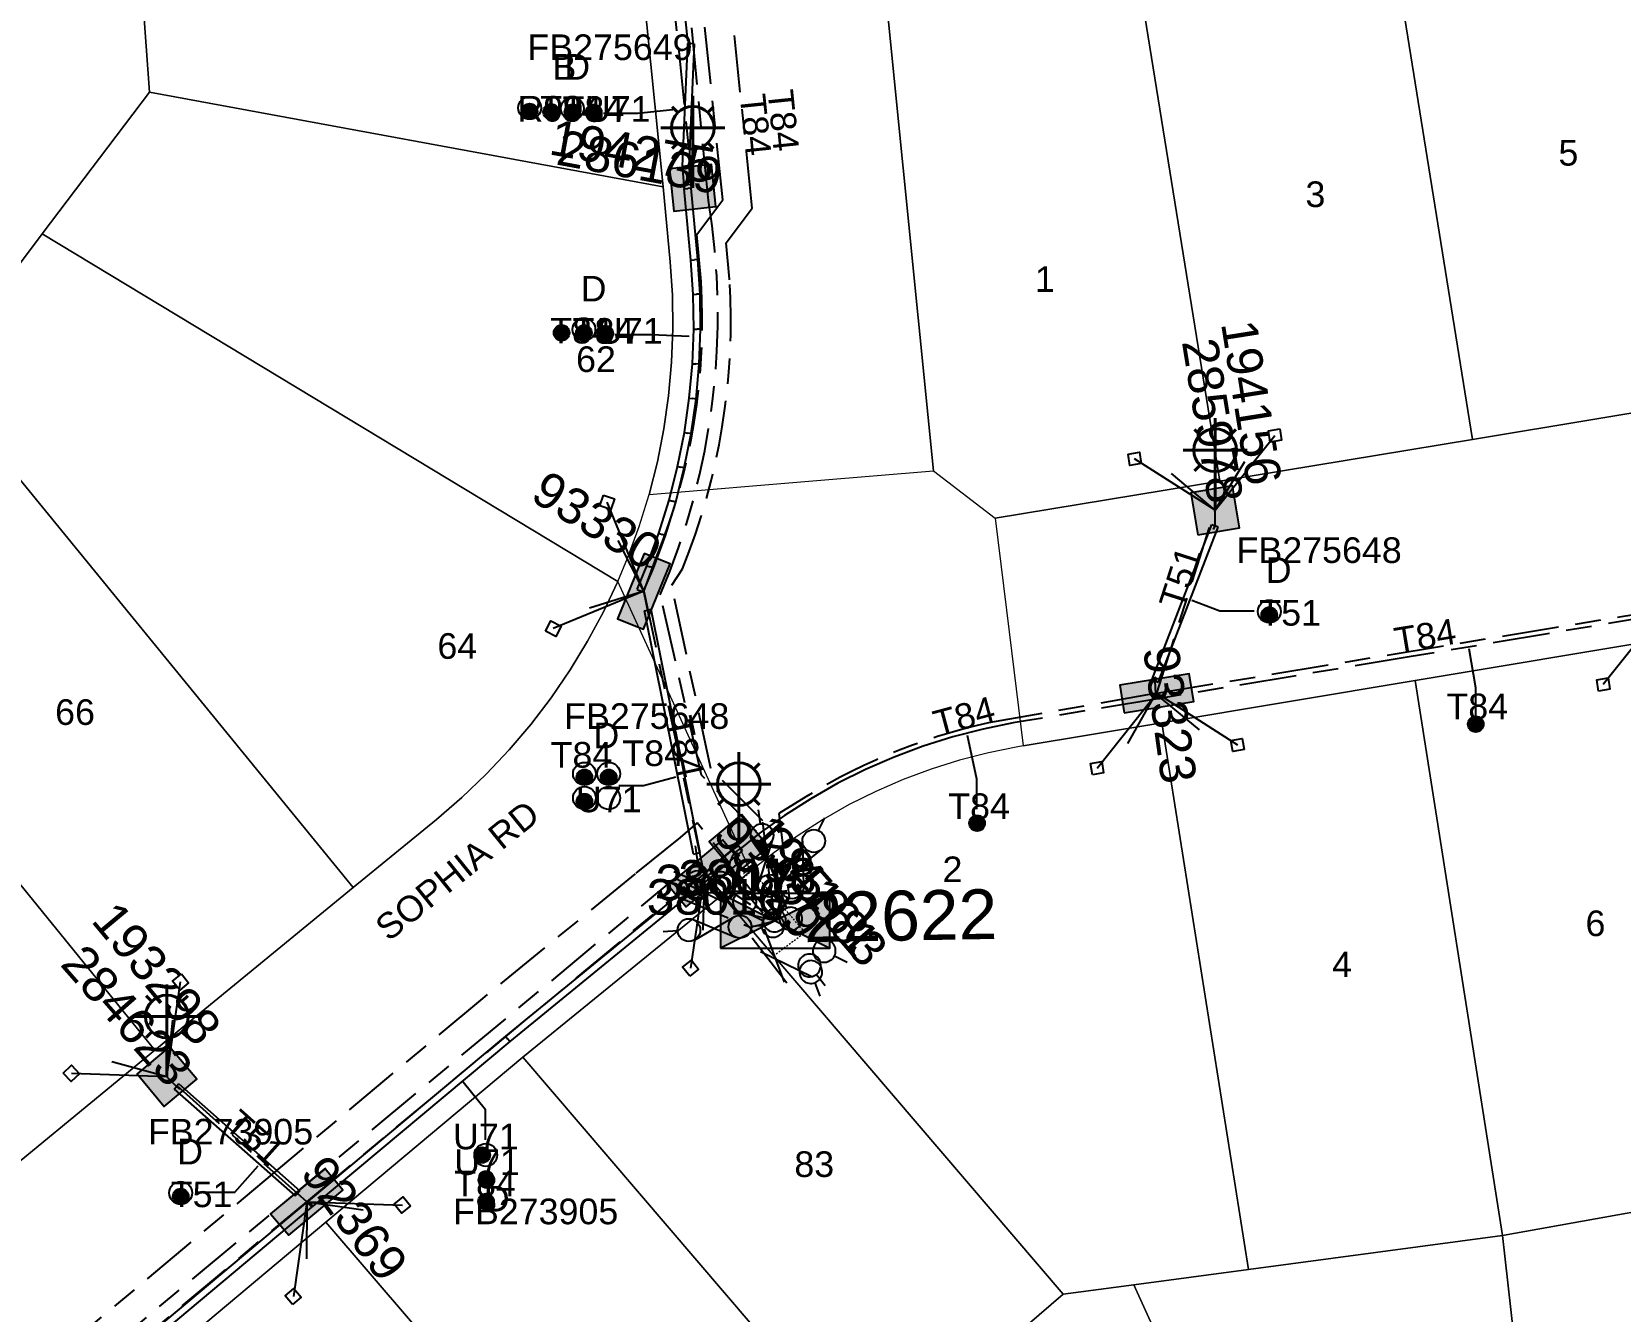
# Model space of a CAD drawing. Header units: metres. Extents: x 282960 to 285195, y 6134329 to 6136665.
# Drawn here: x 283236.7 to 283348.2, y 6135367.1 to 6135457 of the extents above; entities that cross this region are included whole.
import ezdxf
from ezdxf.enums import TextEntityAlignment as Align

# ---------------------------------------------------------------- set-up
doc = ezdxf.new("R2010")
doc.units = ezdxf.units.M
for name, pattern in [('Cable Exist UG', [8.2, 4, -1.2, 1.8, -1.2]), ('HIDDEN', [0.375, 0.25, -0.125]), ('HIDDEN2', [0.1875, 0.125, -0.0625])]:
    doc.linetypes.add(name, pattern=pattern)
doc.layers.get('0').update_dxf_attribs({"color": 6})
for name, color, linetype, lineweight in [('Cadastre Land Parcels_SP_EXT', 9, 'Continuous', 5), ('Cadastre Other Property_SP_EXT', 9, 'HIDDEN', 5), ('Cadastre Roads_SP_EXT', 9, 'Continuous', 5)]:
    doc.layers.add(name, color=color, linetype=linetype, lineweight=lineweight)
for name, color, linetype in [('Duct_SP_EXT', 7, 'Continuous'), ('Equip_HV_EXT', 7, 'Continuous'), ('Equip_LV_EXT', 7, 'Continuous'), ('Equip_SP_SL_EXT', 7, 'Continuous'), ('Mains_HV_EXT', 7, 'Continuous'), ('Mains_LV_EXT', 7, 'Continuous'), ('Services_SP_EXT', 7, 'Continuous'), ('Sub_SP_EXT', 7, 'Continuous'), ('SupportsUG_SP_LV_EXT', 7, 'Continuous'), ('SupportsUG_SP_LV_SL_EXT', 7, 'Continuous'), ('Trench_SP_EXT', 7, 'Continuous')]:
    doc.layers.add(name, color=color, linetype=linetype)
doc.styles.add('COLUMN_LABEL', font='arial.ttf')
doc.styles.add('iecARIAL', font='arial.ttf', dxfattribs={"height": 2})
doc.styles.add('POLE_LABEL', font='arial.ttf')
doc.styles.get("Standard").update_dxf_attribs({"font": 'arial.ttf'})
doc.styles.add('SWITCH_LABEL', font='arial.ttf', dxfattribs={"height": 2.5})

# ---------------------------------------------------------------- blocks, each defined once
blk = doc.blocks.new('SUB_PADMOUNT_EXT')
for points in [[(0, 0), (-3.84, 1.92), (-3.84, -1.92)], [(0, 0), (3.84, 1.92), (3.84, -1.92)]]:
    blk.add_hatch(color=256).paths.add_polyline_path(points)
for p, q in [((3.84, 1.92), (-3.84, -1.92)), ((-3.84, 1.92), (3.84, -1.92))]:
    blk.add_line(p, q)
blk.add_lwpolyline([(-3.84, -1.92), (3.84, -1.92), (3.84, 1.92), (-3.84, 1.92)], close=True)
for tag, height, flags, p in [('ASSET_NUM', 3.5, 8, (2, 2)), ('STREET_CODE', 0.2, 9, (1.5, 0)), ('CONSTRUCTED_VOLTAGE', 0.2, 9, (1.5, -0.2)), ('OPERATING_VOLTAGE', 0.2, 9, (1.5, -0.6)), ('ORIENTATION', 0.2, 9, (1.5, -0.8)), ('OWNED_BY', 0.2, 9, (1.5, -1)), ('OPERATED_BY', 0.2, 9, (1.5, -1.2)), ('NO_PHASES', 0.2, 9, (1.5, -0.4)), ('SECONDARY_VOLTAGE', 0.2, 9, (1.5, -1.6)), ('STATE', 0.2, 9, (1.5, -1.8)), ('SUBSTATION_TYPE', 0.2, 9, (1.5, -2.2)), ('MAINTAINED_BY', 0.2, 9, (1.5, -1.4)), ('PARENT', 0.2, 9, (1.5, -2)), ('STREETNAME', 0.2, 9, (1.5, -3)), ('SUBURB', 0.2, 9, (1.5, -3.2)), ('USAGE', 0.2, 9, (1.5, -2.4)), ('LEGEND', 0.2, 9, (1.5, -2.6)), ('LOCATION', 0.2, 9, (1.5, -2.8)), ('NOTES', 0.2, 9, (1.5, -3.4)), ('Z', 0.2, 1, (1.5, -3.6))]:
    blk.add_attdef(tag, text='', height=height, dxfattribs=dict(flags=flags)).set_placement(p, align=Align.MIDDLE_LEFT)
blk = doc.blocks.new('COLUMN_EXT')
blk.add_hatch(color=256).paths.add_polyline_path([(-1.49, 1.48), (-1.49, -1.49), (1.48, -1.49), (1.48, 1.48)])
blk.add_lwpolyline([(-1.49, -1.49), (1.48, -1.49), (1.48, 1.48), (-1.49, 1.48)], close=True)
for tag, height, style, flags, p in [('ASSET_NUM', 2.5, 'COLUMN_LABEL', 8, (2, 2)), ('STRUCTURE_PLANT_NUMBER', 0.2, 'POLE_LABEL', 9, (1.81, 0.03)), ('STREET_CODE', 0.2, 'COLUMN_LABEL', 9, (1.81, -0.2))]:
    blk.add_attdef(tag, text='', height=height, dxfattribs=dict(style=style, flags=flags)).set_placement(p, align=Align.MIDDLE_LEFT)
at = {"flags": 9}
for tag, p in [('COLUMN_TYPE', (1.81, -0.4)), ('OWNED_BY', (1.81, -0.6)), ('STATE', (1.81, -0.8)), ('USAGE', (1.81, -1)), ('LEGEND', (1.81, -1.2)), ('STREETNAME', (1.81, -1.6)), ('SUBURB', (1.81, -1.8)), ('LOCATION', (1.81, -1.4)), ('NOTES', (1.81, -2))]:
    blk.add_attdef(tag, text='', height=0.2, dxfattribs=at).set_placement(p, align=Align.MIDDLE_LEFT)
at = {"flags": 1}
blk.add_attdef('Z', (1.81, -2.35), '', height=0.2, dxfattribs=at)
blk = doc.blocks.new('PILLAR_EXT')
blk.add_hatch(color=256).paths.add_polyline_path([(-2.475, 0.99), (-2.475, -0.99), (2.475, -0.99), (2.475, 0.99)])
blk.add_lwpolyline([(-2.475, -0.99), (2.475, -0.99), (2.475, 0.99), (-2.475, 0.99)], close=True)
at = {"style": 'iecARIAL', "flags": 8}
blk.add_attdef('ASSET_NUM', (1.5, 3.5), '', height=2.5, dxfattribs=at)
for tag, p, flags in [('OWNED_BY', (0, -0.2), 9), ('STATE', (0, -0.4), 9), ('SUPPORT_TYPE', (0, -0.6), 9), ('USAGE', (0, -0.8), 9), ('LEGEND', (0, -1), 9), ('LOCATION', (0, -1.2), 9), ('STREETNAME', (0, -1.8), 9), ('SUBURB', (0, -2), 1), ('NOTES', (0, -1.4), 9), ('PARENT', (0, -1.6), 9)]:
    blk.add_attdef(tag, p, '', height=0.2, dxfattribs=dict(flags=flags))
blk = doc.blocks.new('DUCT_EXT')
blk.add_circle((0, 0.8), 0.8)
at = {"flags": 1}
blk.add_attdef('Z', (0, 0), '', height=0.2, dxfattribs=at)
at = {"flags": 9}
for tag, p in [('DUCT_CODE', (0, 0)), ('XSECT_TYPE', (0, -0.2)), ('STATE', (0, -0.6)), ('FB_REFERENCE', (0, -0.4)), ('NOTES', (0, -0.8))]:
    blk.add_attdef(tag, text='', height=0.2, dxfattribs=at).set_placement(p, align=Align.MIDDLE_LEFT)
blk = doc.blocks.new('SL_LANTERN_EXT')
at = {"lineweight": 40}
for p, q in [((-1.46, 5.68), (-1.06, 5.28)), ((0, 1.97), (0, 6.47)), ((1.46, 5.68), (1.06, 5.28)), ((-2.25, 4.22), (2.25, 4.22)), ((-1.46, 2.76), (-1.06, 3.16)), ((0, 0), (0, 2.72)), ((1.46, 2.76), (1.06, 3.16))]:
    blk.add_line(p, q, dxfattribs=at)
blk.add_circle((0, 4.22), 1.5, dxfattribs=at)
at = {"style": 'iecARIAL', "flags": 8}
blk.add_attdef('ASSET_NUM', (1.5, 1.5), '', height=2.5, dxfattribs=at)
for tag, p, height, flags in [('CONSTRUCTED_VOLTAGE', (0.98, -0.65), 0.2, 9), ('CONTROL_TYPE', (0.98, -0.85), 0.2, 9), ('LANTERN_PURPOSE', (0.98, -1.05), 0.2, 9), ('LANTERN_TYPE', (0.98, -1.25), 0.2, 9), ('LNUMBER', (2.18, -3.25), 2.5, 8), ('OPERATING_VOLTAGE', (0.98, -1.65), 0.2, 9), ('ORIENTATION', (0.98, -1.85), 0.2, 9), ('OWNED_BY', (0.98, -2.05), 0.2, 9), ('STATE', (0.98, -2.25), 0.2, 9), ('NO_PHASES', (0.98, -1.45), 0.2, 9), ('USAGE', (0.98, -2.45), 0.2, 9), ('CEXIST', (0.98, -2.65), 0.2, 9), ('CNEW', (0.98, -2.85), 0.2, 9), ('CNUMBER', (0.98, -3.05), 0.2, 9), ('CREMOVE', (0.98, -3.25), 0.2, 9), ('CREPLACE', (0.98, -3.45), 0.2, 9), ('LKINGHEIGHT', (0.98, -3.65), 0.2, 9), ('LBRACKET', (0.98, -3.85), 0.2, 9), ('LBRACKETVOCAB', (0.98, -4.05), 0.2, 9), ('LCATEGORY', (0.98, -4.25), 0.2, 9), ('LCHARGE1', (0.98, -4.45), 0.2, 9), ('LCHARGE1PERCENT', (0.98, -4.65), 0.2, 9), ('LCHARGE2', (0.98, -4.85), 0.2, 9), ('LCHARGE2PERCENT', (0.98, -5.05), 0.2, 9), ('LCHARGE3', (0.98, -5.25), 0.2, 9), ('LCHARGE3PERCENT', (0.98, -5.45), 0.2, 9), ('LEXIST', (0.98, -5.65), 0.2, 9), ('LLAMP', (0.98, -5.85), 0.2, 9), ('LLAMPVOCAB', (0.98, -6.05), 0.2, 9), ('LMAST', (0.98, -6.25), 0.2, 9), ('LMASTVOCAB', (0.98, -6.45), 0.2, 9), ('LNEW', (0.98, -6.65), 0.2, 9), ('LANTNUMBER', (0.98, -6.85), 0.2, 9), ('LOUTREACH', (0.98, -7.25), 0.2, 9), ('LOUTREACHVOCAB', (0.98, -7.45), 0.2, 9), ('LRATECODE', (0.98, -7.65), 0.2, 9), ('LREMOVE', (0.98, -7.85), 0.2, 9), ('LREPLACE', (0.98, -8.05), 0.2, 9), ('LTYPE', (0.98, -8.25), 0.2, 9), ('LTYPEVOCAB', (0.98, -8.45), 0.2, 9), ('LEGEND', (0.98, -8.65), 0.2, 9), ('LOCATION', (0.98, -8.85), 0.2, 9), ('NOTES', (0.98, -9.05), 0.2, 9), ('STREETNAME', (0.98, -9.25), 0.2, 9), ('SUBURB', (0.98, -9.45), 0.2, 1)]:
    blk.add_attdef(tag, p, '', height=height, dxfattribs=dict(flags=flags))
blk = doc.blocks.new('CCP_EXT')
at = {"flags": 9}
for tag, p in [('STATE', (0, -1.8)), ('LEGEND', (0, -1.4)), ('LIFE_SUPPORT', (0, -1.6)), ('NOTES', (0, -2))]:
    blk.add_attdef(tag, text='', height=0.2, dxfattribs=at).set_placement(p, align=Align.MIDDLE_LEFT)
blk.add_wipeout([(0, 0.57), (0.57, 0), (0, -0.57), (-0.57, 0)])
blk.add_lwpolyline([(-0.57, 0), (0, 0.57), (0.57, 0), (0, -0.57), (-0.57, 0)])
at = {"flags": 1}
blk.add_attdef('Z', (0, 0), '', height=0.2, dxfattribs=at)
at = {"flags": 9}
for tag, p in [('CCP_TYPE', (0, 0)), ('CONSTRUCTED_VOLTAGE', (0, -0.2)), ('OPERATING_VOLTAGE', (0, -0.6)), ('ORIENTATION', (0, -0.8)), ('OWNED_BY', (0, -1)), ('NO_PHASES', (0, -0.4)), ('USAGE', (0, -1.2))]:
    blk.add_attdef(tag, text='', height=0.2, dxfattribs=at).set_placement(p, align=Align.MIDDLE_LEFT)
blk = doc.blocks.new('LV_UG_DFUSE_CLOSED_EXT')
for points in [[(1, 0), (0, 0)], [(5.04, 0.73), (2.16, -0.72)], [(5.05, -0.71), (2.16, 0.72)], [(6.2, 0.01), (7.2, 0.01)]]:
    blk.add_lwpolyline(points)
for centre in [(1.8, 0), (5.4, 0.01)]:
    blk.add_circle(centre, 0.8)
at = {"flags": 9}
for tag, p in [('ACTUAL_STATUS', (0, 0)), ('CONSTRUCTED_VOLTAGE', (0, -0.2)), ('OPERATING_VOLTAGE', (0, -0.6)), ('ORIENTATION', (0, -0.8)), ('STATE', (0, -1)), ('SWITCH_TYPE', (0, -1.2)), ('NO_PHASES', (0, -0.4)), ('USAGE', (0, -1.4)), ('NOTES', (0, -1.6))]:
    blk.add_attdef(tag, text='', height=0.2, dxfattribs=at).set_placement(p, align=Align.MIDDLE_LEFT)
at = {"flags": 1}
blk.add_attdef('Z', (0, 0), '', height=0.2, dxfattribs=at)
blk = doc.blocks.new('SWG_HOLEC_SU_EXT')
blk.add_line((1.8, -2), (5.8, -2))
for points in [[(1, 0), (0, 0)], [(6.6, 0), (7.6, 0)]]:
    blk.add_lwpolyline(points)
for points in [[(1.8, -0.8, 1), (1.8, 0.8, 1)], [(5.8, -0.8, 1), (5.8, 0.8, 1)]]:
    blk.add_lwpolyline(points, format="xyb", close=True)
at = {"style": 'SWITCH_LABEL', "flags": 8}
blk.add_attdef('ASSET_NUM', text='', height=2.5, rotation=179.9544, dxfattribs=at).set_placement((-2.4, 0), align=Align.MIDDLE_LEFT)
at = {"flags": 1}
blk.add_attdef('Z', (0, 0), '', height=0.2, dxfattribs=at)
at = {"flags": 9}
for tag, p in [('ACTUAL_STATUS', (0, -0.4)), ('CONSTRUCTED_VOLTAGE', (0, -0.6)), ('OPERATING_VOLTAGE', (0, -1)), ('ORIENTATION', (0, -1.2)), ('NO_PHASES', (0, -0.8)), ('OWNED_BY', (0, -1.4)), ('STATE', (0, -1.8)), ('SWITCH_TYPE', (0, -2)), ('PARENT', (0, -1.6)), ('USAGE', (0, -2.2)), ('STREETNAME', (0, -2.6)), ('SUBURB', (0, -2.8)), ('LOCATION', (0, -2.4)), ('NOTES', (0, -3))]:
    blk.add_attdef(tag, text='', height=0.2, dxfattribs=at).set_placement(p, align=Align.MIDDLE_LEFT)
at = {"style": 'SWITCH_LABEL', "flags": 9}
blk.add_attdef('STREET_CODE', text='', height=0.2, dxfattribs=at).set_placement((0, -0.2), align=Align.MIDDLE_LEFT)
blk = doc.blocks.new('CABLE_LARGE_EXT')
h = blk.add_hatch(color=256)
edge = h.paths.add_edge_path()
edge.add_arc((0, 0.55), 0.55, 0, 360)
blk.add_circle((0, 0.55), 0.55)
at = {"flags": 1}
blk.add_attdef('Z', (0, 0), '', height=0.2, dxfattribs=at)
at = {"flags": 9}
for tag, p in [('COND_CODE', (0, 0)), ('STATE', (0, -0.4)), ('XSECT_SIZE', (0, -0.6)), ('FB_REFERENCE', (0, -0.2)), ('NOTES', (0, -0.8))]:
    blk.add_attdef(tag, text='', height=0.2, dxfattribs=at).set_placement(p, align=Align.MIDDLE_LEFT)

msp = doc.modelspace()

# ---------------------------------------------------------------- linework, layer by layer
at = {"layer": 'Cadastre Land Parcels_SP_EXT', "linetype": 'Continuous'}
for points in [[(283243.67, 6135470.08), (283213.15, 6135475.72), (283213.08, 6135474.99), (283212.97, 6135474.26), (283212.83, 6135473.55), (283212.65, 6135472.83), (283212.43, 6135472.13), (283212.17, 6135471.45), (283211.88, 6135470.77), (283211.56, 6135470.12), (283211.19, 6135469.48), (283210.8, 6135468.86), (283210.38, 6135468.26), (283209.92, 6135467.69), (283209.44, 6135467.14), (283208.92, 6135466.61), (283208.38, 6135466.12), (283207.82, 6135465.65), (283207.61, 6135465.49), (283229.87, 6135432.78), (283237.4, 6135442.77), (283244.92, 6135452.73), (283243.87, 6135467.28), (283243.67, 6135470.08)], [(283281.01, 6135446.07), (283278.42, 6135471.88), (283243.87, 6135467.28), (283244.92, 6135452.73), (283281.01, 6135446.07)], [(283349.94, 6135466.76), (283332.15, 6135463.88), (283337.86, 6135428.35), (283355.6, 6135431.28), (283349.94, 6135466.76)], [(283320.11, 6135425.42), (283337.86, 6135428.35), (283332.15, 6135463.88), (283314.36, 6135460.99), (283320.11, 6135425.42)], [(283320.11, 6135425.42), (283314.36, 6135460.99), (283296.78, 6135458.14), (283299.99, 6135426.15), (283304.33, 6135422.82), (283320.11, 6135425.42)], [(283281.01, 6135446.07), (283244.92, 6135452.73), (283237.4, 6135442.77), (283277.82, 6135418.38), (283278.51, 6135420.01), (283279.33, 6135422.23), (283280.02, 6135424.48), (283280.6, 6135426.76), (283281.06, 6135429.08), (283281.39, 6135431.41), (283281.6, 6135433.76), (283281.69, 6135436.11), (283281.66, 6135438.47), (283281.5, 6135440.82), (283281.01, 6135446.07)], [(283277.82, 6135418.38), (283237.4, 6135442.77), (283229.87, 6135432.78), (283259.24, 6135396.88), (283265.09, 6135401.67), (283266.87, 6135403.2), (283268.58, 6135404.83), (283270.19, 6135406.54), (283271.72, 6135408.34), (283273.15, 6135410.21), (283274.47, 6135412.16), (283275.7, 6135414.17), (283276.82, 6135416.25), (283277.82, 6135418.38)], [(283245.31, 6135385.47), (283259.24, 6135396.88), (283229.87, 6135432.78), (283218.77, 6135418.08), (283245.31, 6135385.47)], [(283245.31, 6135385.47), (283218.77, 6135418.08), (283207.68, 6135403.38), (283231.39, 6135374.05), (283245.31, 6135385.47)], [(283339.97, 6135372.44), (283357.73, 6135375.63), (283351.65, 6135414.4), (283333.82, 6135411.42), (283339.97, 6135372.44)], [(283339.97, 6135372.44), (283333.82, 6135411.42), (283316.03, 6135408.45), (283322.11, 6135370.06), (283339.97, 6135372.44)], [(283322.11, 6135370.06), (283316.03, 6135408.45), (283306.3, 6135406.83), (283305.91, 6135406.76), (283303.86, 6135406.35), (283301.83, 6135405.82), (283299.83, 6135405.2), (283297.87, 6135404.46), (283295.95, 6135403.63), (283294.07, 6135402.7), (283292.25, 6135401.66), (283290.48, 6135400.54), (283288.78, 6135399.32), (283287.14, 6135398.02), (283285.14, 6135396.35), (283309.11, 6135368.33), (283314.07, 6135368.99), (283322.11, 6135370.06)], [(283309.11, 6135368.33), (283285.14, 6135396.35), (283271.16, 6135384.96), (283295.46, 6135356.59), (283309.11, 6135368.33)], [(283293.19, 6135354.64), (283295.46, 6135356.59), (283271.16, 6135384.96), (283257.32, 6135373.38), (283281.81, 6135344.86), (283293.19, 6135354.64)], [(283343.67, 6135339.61), (283346.41, 6135340.05), (283347.63, 6135340.21), (283347.78, 6135340.23), (283361.54, 6135341.84), (283357.73, 6135375.63), (283339.97, 6135372.44), (283343.67, 6135339.61)], [(283279.53, 6135342.9), (283281.81, 6135344.86), (283257.32, 6135373.38), (283243.49, 6135361.81), (283268.15, 6135333.12), (283279.53, 6135342.9)], [(283343.67, 6135339.61), (283339.97, 6135372.44), (283322.11, 6135370.06), (283314.07, 6135368.99), (283329.22, 6135335.7), (283330.36, 6135336.15), (283334.29, 6135337.44), (283338.29, 6135338.52), (283342.33, 6135339.39), (283343.67, 6135339.61)], [(283315.19, 6135328.81), (283315.47, 6135328.99), (283319.05, 6135331.07), (283322.73, 6135332.96), (283326.5, 6135334.65), (283329.22, 6135335.7), (283314.07, 6135368.99), (283309.11, 6135368.33), (283295.46, 6135356.59), (283293.19, 6135354.64), (283315.19, 6135328.81)]]:
    msp.add_lwpolyline(points, close=True, dxfattribs=at)
at = {"layer": 'Cadastre Other Property_SP_EXT', "linetype": 'HIDDEN2'}
msp.add_lwpolyline([(283285.16, 6135396.29), (283288.76, 6135392.1), (283290.97, 6135393.73), (283287.24, 6135398.07), (283285.16, 6135396.29)], close=True, dxfattribs=at)
at = {"layer": 'Cadastre Roads_SP_EXT', "linetype": 'Continuous'}
msp.add_lwpolyline([(283278.42, 6135471.88), (283281.01, 6135446.07), (283281.5, 6135440.82), (283281.66, 6135438.47), (283281.69, 6135436.11), (283281.6, 6135433.76), (283281.39, 6135431.41), (283281.06, 6135429.08), (283280.6, 6135426.76), (283280.02, 6135424.48), (283291.8, 6135425.46), (283299.99, 6135426.15), (283296.78, 6135458.14)], dxfattribs=at)
at = {"layer": 'Duct_SP_EXT'}
for p, q in [((283282.71, 6135456.15), (283282.34, 6135447.54)), ((283282.71, 6135456.15), (283282.95, 6135456.14)), ((283283.19, 6135456.13), (283282.82, 6135447.52)), ((283283.19, 6135456.13), (283282.95, 6135456.14)), ((283282.34, 6135447.54), (283282.34, 6135447.52)), ((283282.34, 6135447.54), (283282.58, 6135447.53)), ((283282.34, 6135447.52), (283282.58, 6135447.53)), ((283282.34, 6135447.52), (283282.47, 6135446.21)), ((283282.82, 6135447.52), (283282.58, 6135447.53)), ((283282.82, 6135447.53), (283282.58, 6135447.53)), ((283282.82, 6135447.52), (283282.82, 6135447.53)), ((283282.82, 6135447.53), (283282.94, 6135446.25)), ((283282.47, 6135446.21), (283282.71, 6135446.23)), ((283282.47, 6135446.21), (283282.49, 6135445.94)), ((283282.49, 6135445.94), (283282.73, 6135445.97)), ((283282.49, 6135445.94), (283282.73, 6135445.97)), ((283282.96, 6135440.94), (283282.49, 6135445.94)), ((283282.94, 6135446.25), (283282.71, 6135446.23)), ((283282.97, 6135445.99), (283282.73, 6135445.97)), ((283282.97, 6135445.99), (283282.73, 6135445.97)), ((283282.94, 6135446.25), (283282.97, 6135445.99)), ((283283.44, 6135440.97), (283282.97, 6135445.99)), ((283282.96, 6135440.94), (283283.2, 6135440.95)), ((283283.12, 6135438.53), (283282.96, 6135440.94)), ((283283.44, 6135440.97), (283283.2, 6135440.95)), ((283283.6, 6135438.55), (283283.44, 6135440.97)), ((283283.12, 6135438.53), (283283.36, 6135438.54)), ((283283.15, 6135436.09), (283283.12, 6135438.53)), ((283283.6, 6135438.55), (283283.36, 6135438.54)), ((283283.63, 6135436.09), (283283.6, 6135438.55)), ((283283.06, 6135433.66), (283283.15, 6135436.09)), ((283283.15, 6135436.09), (283283.39, 6135436.09)), ((283283.63, 6135436.09), (283283.39, 6135436.09)), ((283283.54, 6135433.63), (283283.63, 6135436.09)), ((283282.84, 6135431.24), (283283.06, 6135433.66)), ((283283.06, 6135433.66), (283283.3, 6135433.65)), ((283283.54, 6135433.63), (283283.3, 6135433.65)), ((283283.32, 6135431.18), (283283.54, 6135433.63)), ((283282.5, 6135428.83), (283282.84, 6135431.24)), ((283282.84, 6135431.24), (283283.08, 6135431.21)), ((283282.97, 6135428.75), (283283.32, 6135431.18)), ((283283.32, 6135431.18), (283283.08, 6135431.21)), ((283282.02, 6135426.44), (283282.5, 6135428.83)), ((283282.49, 6135426.34), (283282.97, 6135428.75)), ((283282.5, 6135428.83), (283282.73, 6135428.79)), ((283282.97, 6135428.75), (283282.73, 6135428.79)), ((283281.43, 6135424.08), (283282.02, 6135426.44)), ((283281.89, 6135423.95), (283282.49, 6135426.34)), ((283282.02, 6135426.44), (283282.26, 6135426.39)), ((283282.49, 6135426.34), (283282.26, 6135426.39)), ((283280.71, 6135421.76), (283281.43, 6135424.08)), ((283281.16, 6135421.6), (283281.89, 6135423.95)), ((283281.43, 6135424.08), (283281.66, 6135424.02)), ((283281.89, 6135423.95), (283281.66, 6135424.02)), ((283315.32, 6135411.45), (283319.55, 6135422.36)), ((283319.55, 6135422.36), (283319.77, 6135422.27)), ((283320, 6135422.19), (283319.77, 6135422.27)), ((283279.87, 6135419.48), (283280.71, 6135421.76)), ((283280.32, 6135419.3), (283281.16, 6135421.6)), ((283280.71, 6135421.76), (283280.94, 6135421.68)), ((283281.16, 6135421.6), (283280.94, 6135421.68)), ((283315.77, 6135411.27), (283320, 6135422.19)), ((283279.17, 6135417.81), (283279.87, 6135419.48)), ((283279.61, 6135417.63), (283280.32, 6135419.3)), ((283279.87, 6135419.48), (283280.09, 6135419.39)), ((283280.32, 6135419.3), (283280.09, 6135419.39)), ((283279.17, 6135417.81), (283279.39, 6135417.72)), ((283279.61, 6135417.63), (283279.39, 6135417.72)), ((283279.69, 6135416.32), (283279.93, 6135416.36)), ((283283.13, 6135399.22), (283279.69, 6135416.32)), ((283280.17, 6135416.41), (283279.93, 6135416.36)), ((283283.6, 6135399.31), (283280.17, 6135416.41)), ((283315.32, 6135411.45), (283315.55, 6135411.36)), ((283315.77, 6135411.27), (283315.55, 6135411.36)), ((283283.13, 6135399.22), (283283.36, 6135399.27)), ((283283.6, 6135399.31), (283283.36, 6135399.27)), ((283283.9, 6135397.84), (283285.91, 6135399.52)), ((283284.21, 6135397.47), (283286.21, 6135399.15)), ((283285.91, 6135399.52), (283286.29, 6135399.82)), ((283285.91, 6135399.52), (283286.06, 6135399.34)), ((283286.21, 6135399.15), (283286.06, 6135399.34)), ((283286.21, 6135399.15), (283286.59, 6135399.45)), ((283286.29, 6135399.82), (283286.44, 6135399.64)), ((283286.59, 6135399.45), (283286.44, 6135399.64)), ((283283.9, 6135397.84), (283284.05, 6135397.66)), ((283283.92, 6135397.86), (283284.07, 6135397.67)), ((283284.21, 6135397.47), (283284.05, 6135397.66)), ((283284.22, 6135397.49), (283284.07, 6135397.67)), ((283269.93, 6135386.45), (283270.08, 6135386.27)), ((283270.23, 6135386.08), (283270.08, 6135386.27)), ((283246.66, 6135382.73), (283246.82, 6135382.91)), ((283246.66, 6135382.73), (283255.17, 6135375.23)), ((283246.98, 6135383.09), (283246.82, 6135382.91)), ((283246.98, 6135383.09), (283255.49, 6135375.59)), ((283255.17, 6135375.23), (283255.33, 6135375.41)), ((283255.49, 6135375.59), (283255.33, 6135375.41)), ((283256.08, 6135374.87), (283256.01, 6135374.81)), ((283256.01, 6135374.81), (283256.16, 6135374.63)), ((283256.01, 6135374.81), (283256.16, 6135374.63)), ((283256.08, 6135374.87), (283256.23, 6135374.69)), ((283256.31, 6135374.44), (283256.16, 6135374.63)), ((283256.31, 6135374.44), (283256.16, 6135374.63)), ((283256.39, 6135374.5), (283256.23, 6135374.69)), ((283256.39, 6135374.5), (283256.31, 6135374.44))]:
    msp.add_line(p, q, dxfattribs=at)
for points in [[(283276.81, 6135451.25), (283279.23, 6135451.25), (283281.69, 6135451.5)], [(283277.62, 6135435.7), (283280.17, 6135435.7), (283282.83, 6135435.6)], [(283322.51, 6135416.28), (283320.1, 6135416.28), (283318.13, 6135417.04)], [(283338.08, 6135408.97), (283338.08, 6135410.91), (283337.62, 6135413.64)], [(283303.03, 6135402.38), (283303.03, 6135404.49), (283302.38, 6135407.55)], [(283277.9, 6135404.05), (283279.62, 6135404.05), (283281.9, 6135404.65)], [(283268.54, 6135379.16), (283268.54, 6135381.27), (283266.97, 6135383.21)], [(283248.26, 6135375.49), (283250.92, 6135375.49), (283252.55, 6135377.34)]]:
    msp.add_lwpolyline(points, dxfattribs=at)
at = {"layer": 'Mains_LV_EXT', "linetype": 'Cable Exist UG'}
for points in [[(283279.65, 6135417.67), (283280.52, 6135420.02), (283280.52, 6135420.02, 0.112415), (283283.67, 6135439.44), (283283.67, 6135439.44), (283283.38, 6135442.74), (283285.2, 6135445.16), (283282.55, 6135470.65), (283280.38, 6135472.1)], [(283288.84, 6135394.53), (283288.01, 6135401.56), (283284.35, 6135405.23), (283284.35, 6135405.23), (283281.61, 6135418.1), (283282.37, 6135419.27), (283282.37, 6135419.27, 0.112415), (283285.67, 6135439.56), (283285.67, 6135439.56), (283285.67, 6135439.59), (283285.44, 6135442.15), (283287.27, 6135444.58), (283285.91, 6135457.71)]]:
    msp.add_lwpolyline(points, format="xyb", dxfattribs=at)
for points in [[(283280.38, 6135472.15), (283283.09, 6135446.04)], [(283315.67, 6135410.53), (283319.78, 6135423.37)], [(283279.65, 6135417.68), (283283.87, 6135397.88)], [(283283.9, 6135397.88), (283286.32, 6135399.92)], [(283283.82, 6135397.9), (283288.88, 6135394.54)], [(283255.97, 6135374.82), (283246.15, 6135383.6)]]:
    msp.add_lwpolyline(points, dxfattribs=at)
at = {"layer": 'Trench_SP_EXT', "linetype": 'Cable Exist UG'}
for points in [[(283282.3, 6135460.3), (283282.73, 6135456.14)], [(283319.78, 6135423.37), (283322.16, 6135427.28)], [(283319.78, 6135423.37), (283316.28, 6135426.31)], [(283319.67, 6135422.01), (283319.77, 6135422.27), (283319.78, 6135423.37)], [(283279.65, 6135417.68), (283277.6, 6135421.72)], [(283279.65, 6135417.68), (283275.19, 6135416.31)], [(283280.01, 6135415.98), (283279.65, 6135417.68)], [(283315.65, 6135411.62), (283315.55, 6135411.36), (283315.58, 6135410.49)], [(283315.58, 6135410.49), (283313.32, 6135406.48)], [(283315.58, 6135410.49), (283319.24, 6135407.47)], [(283283.25, 6135399.8), (283283.43, 6135398.66), (283283.85, 6135397.94)], [(283283.9, 6135397.88), (283283.77, 6135393.3)], [(283288.03, 6135395.07), (283286.16, 6135397.27)], [(283246.15, 6135383.6), (283246.68, 6135388.53)], [(283246.15, 6135383.6), (283242.04, 6135384.72)], [(283246.15, 6135383.6), (283246.82, 6135382.91), (283247.03, 6135382.72)], [(283255.97, 6135374.81), (283255.33, 6135375.41), (283255.09, 6135375.62)], [(283255.97, 6135374.81), (283255.96, 6135370.32)], [(283255.97, 6135374.81), (283260.59, 6135374.16)]]:
    msp.add_lwpolyline(points, dxfattribs=at)
for points in [[(283286.07, 6135397.38), (283285.86, 6135397.63), (283285.86, 6135397.63, -0.329777), (283286.06, 6135399.34), (283286.06, 6135399.34), (283286.5, 6135399.68)], [(283286.16, 6135397.27), (283285.79, 6135397.71), (283285.79, 6135397.71, 0.344319), (283284.05, 6135397.66)]]:
    msp.add_lwpolyline(points, format="xyb", dxfattribs=at)

# ---------------------------------------------------------------- block references
at = {"layer": 'Duct_SP_EXT'}
for name, p in [('DUCT_EXT', (283271.63, 6135450.82)), ('DUCT_EXT', (283274.63, 6135450.78)), ('CABLE_LARGE_EXT', (283271.63, 6135450.82)), ('CABLE_LARGE_EXT', (283273.13, 6135450.8)), ('CABLE_LARGE_EXT', (283274.63, 6135450.78)), ('CABLE_LARGE_EXT', (283276.13, 6135450.76)), ('DUCT_EXT', (283275.44, 6135435.27)), ('CABLE_LARGE_EXT', (283273.87, 6135435.28)), ('CABLE_LARGE_EXT', (283275.44, 6135435.27)), ('CABLE_LARGE_EXT', (283276.94, 6135435.23)), ('DUCT_EXT', (283323.58, 6135415.47)), ('CABLE_LARGE_EXT', (283323.58, 6135415.47)), ('CABLE_LARGE_EXT', (283338.08, 6135407.8)), ('DUCT_EXT', (283275.48, 6135404.07)), ('DUCT_EXT', (283277.18, 6135404.07)), ('CABLE_LARGE_EXT', (283275.48, 6135404.07)), ('CABLE_LARGE_EXT', (283277.18, 6135404.07)), ('DUCT_EXT', (283275.48, 6135402.37)), ('CABLE_LARGE_EXT', (283275.48, 6135402.37)), ('DUCT_EXT', (283277.18, 6135402.37)), ('CABLE_LARGE_EXT', (283303.06, 6135400.85)), ('CABLE_LARGE_EXT', (283268.59, 6135375.79)), ('DUCT_EXT', (283247.12, 6135374.64)), ('CABLE_LARGE_EXT', (283247.12, 6135374.64)), ('CABLE_LARGE_EXT', (283268.57, 6135374.29))]:
    msp.add_blockref(name, p, dxfattribs=at)
at = {"layer": 'Duct_SP_EXT', "rotation": 270.0637758372579}
for name in ['DUCT_EXT', 'CABLE_LARGE_EXT']:
    msp.add_blockref(name, (283267.75, 6135378.1), dxfattribs=at)
at = {"layer": 'Equip_LV_EXT'}
for p, rotation in [((283288.75, 6135395.22), 98.36050051116793), ((283289.3, 6135395.26), 64.82284162543422), ((283288.39, 6135395.15), 156.8086519963477), ((283288.2, 6135394.24), 183.5896705195552)]:
    msp.add_blockref('LV_UG_DFUSE_CLOSED_EXT', p, dxfattribs=dict(at, rotation=rotation))
at = {"layer": 'Equip_SP_SL_EXT'}
ref = msp.add_blockref('SL_LANTERN_EXT', (283283.09, 6135446.01), dxfattribs=at)
ref.add_attrib('ASSET_NUM', '194275', dxfattribs={"layer": '0', "height": 2.5, "rotation": 349.6161, "style": 'iecARIAL'}).set_placement((283284.59, 6135447.51), align=Align.MIDDLE_RIGHT)
ref = msp.add_blockref('SL_LANTERN_EXT', (283319.78, 6135423.37), dxfattribs=at)
ref.add_attrib('ASSET_NUM', '194156', dxfattribs={"layer": '0', "height": 2.5, "rotation": 279.0617, "style": 'iecARIAL'}).set_placement((283321.28, 6135424.87), align=Align.BOTTOM_RIGHT)
ref = msp.add_blockref('SL_LANTERN_EXT', (283286.32, 6135399.92), dxfattribs=at)
ref.add_attrib('ASSET_NUM', '194161', dxfattribs={"layer": '0', "height": 2.5, "rotation": 310.8724, "style": 'iecARIAL'}).set_placement((283287.82, 6135401.42), align=Align.MIDDLE_LEFT)
ref = msp.add_blockref('SL_LANTERN_EXT', (283246.15, 6135383.6), dxfattribs=at)
ref.add_attrib('ASSET_NUM', '193298', dxfattribs={"layer": '0', "height": 2.5, "rotation": 309.8418, "style": 'iecARIAL'}).set_placement((283247.65, 6135385.1), align=Align.BOTTOM_RIGHT)
at = {"layer": 'Sub_SP_EXT'}
ref = msp.add_blockref('SUB_PADMOUNT_EXT', (283288.88, 6135394.54), dxfattribs=at)
ref.add_attrib('ASSET_NUM', '22622', dxfattribs={"layer": '0', "height": 3.5, "rotation": 1}).set_placement((283290.88, 6135394.79), align=Align.MIDDLE_LEFT)
at = {"layer": 'SupportsUG_SP_LV_EXT'}
ref = msp.add_blockref('PILLAR_EXT', (283279.65, 6135417.68), dxfattribs=dict(at, rotation=247.9181652604161))
ref.add_attrib('ASSET_NUM', '93330', dxfattribs={"layer": '0', "height": 2.5, "rotation": 328.3537, "style": 'iecARIAL'}).set_placement((283281.15, 6135421.18), align=Align.TOP_RIGHT)
ref = msp.add_blockref('PILLAR_EXT', (283315.68, 6135410.52), dxfattribs=dict(at, rotation=9.256962660480344))
ref.add_attrib('ASSET_NUM', '93323', dxfattribs={"layer": '0', "height": 2.5, "rotation": 277.8714, "style": 'iecARIAL'}).set_placement((283317.18, 6135414.02), align=Align.TOP_LEFT)
ref = msp.add_blockref('PILLAR_EXT', (283283.9, 6135397.88), dxfattribs=dict(at, rotation=219.7888815242311))
ref.add_attrib('ASSET_NUM', '93329', dxfattribs={"layer": '0', "height": 2.5, "rotation": 308.4829, "style": 'iecARIAL'}).set_placement((283285.4, 6135401.38), align=Align.MIDDLE_LEFT)
ref = msp.add_blockref('PILLAR_EXT', (283255.97, 6135374.81), dxfattribs=dict(at, rotation=219.899606442627))
ref.add_attrib('ASSET_NUM', '92369', dxfattribs={"layer": '0', "height": 2.5, "rotation": 306.372, "style": 'iecARIAL'}).set_placement((283257.47, 6135378.31), align=Align.TOP_LEFT)
at = {"layer": 'SupportsUG_SP_LV_SL_EXT'}
ref = msp.add_blockref('COLUMN_EXT', (283283.09, 6135446.01), dxfattribs=dict(at, rotation=276.088622958051))
ref.add_attrib('ASSET_NUM', '286139', dxfattribs={"layer": '0', "height": 2.5, "rotation": 349.4501, "style": 'COLUMN_LABEL'}).set_placement((283285.09, 6135446.76), align=Align.MIDDLE_RIGHT)
ref = msp.add_blockref('COLUMN_EXT', (283319.78, 6135423.37), dxfattribs=dict(at, rotation=9.517949230907048))
ref.add_attrib('ASSET_NUM', '285978', dxfattribs={"layer": '0', "height": 2.5, "rotation": 279.2858, "style": 'COLUMN_LABEL'}).set_placement((283321.78, 6135424.12), align=Align.TOP_RIGHT)
ref = msp.add_blockref('COLUMN_EXT', (283286.32, 6135399.92), dxfattribs=dict(at, rotation=219.9262951966898))
ref.add_attrib('ASSET_NUM', '285983', dxfattribs={"layer": '0', "height": 2.5, "rotation": 311.4067, "style": 'COLUMN_LABEL'}).set_placement((283288.32, 6135400.67), align=Align.MIDDLE_LEFT)
ref = msp.add_blockref('COLUMN_EXT', (283246.15, 6135383.6), dxfattribs=dict(at, rotation=220.0208900110901))
ref.add_attrib('ASSET_NUM', '284623', dxfattribs={"layer": '0', "height": 2.5, "rotation": 311.2487, "style": 'COLUMN_LABEL'}).set_placement((283248.15, 6135384.35), align=Align.TOP_RIGHT)

# ---------------------------------------------------------------- texts
at = {"layer": 'Cadastre Land Parcels_SP_EXT'}
for s, p in [('5', (283343.89, 6135447.57)), ('3', (283326.12, 6135444.66)), ('1', (283307.12, 6135438.7)), ('62', (283274.89, 6135433.08)), ('64', (283265.15, 6135412.94)), ('66', (283238.3, 6135408.3)), ('2', (283300.63, 6135397.26)), ('6', (283345.79, 6135393.47)), ('4', (283327.99, 6135390.59)), ('83', (283290.22, 6135376.56))]:
    msp.add_text(s, height=1.8, dxfattribs=at).set_placement(p)
at = {"layer": 'Cadastre Roads_SP_EXT'}
msp.add_text('SOPHIA RD', height=1.8, rotation=38.9362, dxfattribs=at).set_placement((283261.73, 6135393.04))
at = {"layer": 'Duct_SP_EXT'}
for s, p in [('FB275649', (283271.47, 6135454.98)), ('B', (283273.23, 6135453.6)), ('D', (283274.06, 6135453.6)), ('R90', (283270.77, 6135450.66)), ('T84', (283272.37, 6135450.66)), ('T84', (283273.94, 6135450.64)), ('U71', (283275.51, 6135450.65)), ('D', (283275.21, 6135438.03)), ('T84', (283273.07, 6135435.08)), ('T84', (283274.65, 6135435.06)), ('U71', (283276.36, 6135435.07)), ('FB275648', (283321.28, 6135419.67)), ('D', (283323.33, 6135418.27)), ('T51', (283322.88, 6135415.27)), ('T84', (283336.02, 6135408.7)), ('FB275648', (283274.05, 6135408.02)), ('D', (283276.11, 6135406.66)), ('T84', (283273.1, 6135405.3)), ('T84', (283278.14, 6135405.41)), ('U71', (283274.88, 6135402.17)), ('T84', (283301.03, 6135401.69)), ('FB273905', (283244.82, 6135378.84)), ('U71', (283266.25, 6135378.5)), ('D', (283246.87, 6135377.44)), ('U71', (283266.33, 6135376.7)), ('T84', (283266.33, 6135375.2)), ('T51', (283246.42, 6135374.44)), ('D', (283268.41, 6135374.13)), ('FB273905', (283266.25, 6135373.24))]:
    msp.add_text(s, height=1.8, dxfattribs=at).set_placement(p)
at = {"layer": 'Mains_LV_EXT'}
for s, rotation, p in [('T84', 275.9293, (283286.38, 6135452.5)), ('T84', 275.9293, (283288.33, 6135452.81)), ('T51', 72.2609, (283317.52, 6135416.31)), ('T84', 9.4021, (283332.53, 6135413.31)), ('T84', 15.0748, (283300.28, 6135407.48)), ('T84', 282.0742, (283281.22, 6135408.69)), ('T51', 318.2197, (283250.1, 6135380.07))]:
    msp.add_text(s, height=1.8, rotation=rotation, dxfattribs=at).set_placement(p)

# ---------------------------------------------------------------- next in the draw order: block references
at = {"layer": 'Services_SP_EXT'}
for p, rotation in [((283323.98, 6135428.62), 234.0407943949602), ((283314.12, 6135426.98), 324.2524403767409), ((283277.07, 6135423.93), 296.1570063377251), ((283273.29, 6135415.06), 17.31794541699264), ((283347.04, 6135411.14), 54.46401112340455), ((283321.35, 6135406.89), 145.0058814199964), ((283311.48, 6135405.26), 54.90039173170543), ((283282.93, 6135391.22), 83.89107137714592), ((283247.11, 6135390.25), 264.1926140588428), ((283239.44, 6135383.83), 357.9943890535365), ((283262.69, 6135374.59), 174.9560383165805), ((283255.02, 6135368.17), 84.53669097360682)]:
    msp.add_blockref('CCP_EXT', p, dxfattribs=dict(at, rotation=rotation))

# ---------------------------------------------------------------- next in the draw order: linework, layer by layer
at = {"layer": 'Cadastre Roads_SP_EXT', "linetype": 'Continuous'}
msp.add_lwpolyline([(283355.6, 6135431.28), (283337.86, 6135428.35), (283320.11, 6135425.42), (283304.33, 6135422.82), (283305.31, 6135414.84), (283306.3, 6135406.83), (283316.03, 6135408.45), (283333.82, 6135411.42), (283351.65, 6135414.4)], dxfattribs=at)
msp.add_lwpolyline([(283287.14, 6135398.02), (283282.65, 6135407.84), (283277.82, 6135418.38), (283276.82, 6135416.25), (283275.7, 6135414.17), (283274.47, 6135412.16), (283273.15, 6135410.21), (283271.72, 6135408.34), (283270.19, 6135406.54), (283268.58, 6135404.83), (283266.87, 6135403.2), (283265.09, 6135401.67), (283259.24, 6135396.88), (283245.31, 6135385.47), (283231.39, 6135374.05), (283220.05, 6135365.05), (283225.14, 6135357.19), (283229.65, 6135350.23), (283243.49, 6135361.81), (283257.32, 6135373.38), (283271.16, 6135384.96), (283285.14, 6135396.35), (283287.14, 6135398.02)], close=True, dxfattribs=at)
at = {"layer": 'Duct_SP_EXT'}
for p, q in [((283283.92, 6135397.86), (283269.93, 6135386.45)), ((283284.22, 6135397.49), (283270.23, 6135386.08)), ((283269.93, 6135386.45), (283256.08, 6135374.87)), ((283270.23, 6135386.08), (283256.39, 6135374.5)), ((283256.01, 6135374.81), (283242.24, 6135363.3)), ((283256.31, 6135374.44), (283242.55, 6135362.93))]:
    msp.add_line(p, q, dxfattribs=at)
at = {"layer": 'Mains_HV_EXT', "linetype": 'Cable Exist UG'}
for points in [[(283288.88, 6135394.54), (283289.34, 6135396.38), (283287.57, 6135400.82), (283283.69, 6135404.77), (283280.8, 6135417.43), (283280.8, 6135417.43, 0.143306), (283284.19, 6135445.11), (283284.19, 6135445.11), (283278.08, 6135508.06), (283278.08, 6135508.06, 0.341586), (283252.49, 6135540.52), (283252.49, 6135540.52), (283171.66, 6135565.62)], [(283169.89, 6135178.44), (283165.5, 6135183.29), (283178.93, 6135290.56), (283178.93, 6135290.56, -0.223576), (283203.37, 6135331.91), (283203.37, 6135331.91), (283235.33, 6135358.91), (283281.84, 6135397.53), (283287.11, 6135394.98), (283288.85, 6135394.57)]]:
    msp.add_lwpolyline(points, format="xyb", dxfattribs=at)
msp.add_lwpolyline([(283288.88, 6135394.54), (283283.4, 6135401.42), (283283.4, 6135401.42), (283282.2, 6135400.4), (283279.04, 6135397.84), (283268.32, 6135389.1), (283254.12, 6135377.24), (283240.28, 6135365.66), (283232.14, 6135358.84)], dxfattribs=at)
at = {"layer": 'Mains_LV_EXT', "linetype": 'Cable Exist UG'}
for points in [[(283315.68, 6135410.52), (283351.24, 6135416.4)], [(283255.97, 6135374.82), (283281.88, 6135396.3), (283287.11, 6135394.1), (283288.88, 6135394.54)], [(283228.35, 6135351.73), (283255.97, 6135374.82)]]:
    msp.add_lwpolyline(points, dxfattribs=at)
msp.add_lwpolyline([(283315.68, 6135410.52), (283303.87, 6135408.44), (283303.87, 6135408.44, 0.08828), (283290.24, 6135402.76), (283290.24, 6135402.76), (283289.13, 6135402.08), (283289.86, 6135396.17), (283288.86, 6135394.55)], format="xyb", dxfattribs=at)
at = {"layer": 'Services_SP_EXT'}
for points in [[(283319.78, 6135423.37), (283323.98, 6135428.62)], [(283319.78, 6135423.37), (283314.12, 6135426.98)], [(283279.65, 6135417.68), (283277.07, 6135423.93)], [(283279.65, 6135417.68), (283273.29, 6135415.06)], [(283351.24, 6135416.4), (283347.04, 6135411.14)], [(283311.48, 6135405.26), (283315.68, 6135410.52)], [(283315.68, 6135410.52), (283321.35, 6135406.89)], [(283283.9, 6135397.88), (283282.93, 6135391.22)], [(283246.15, 6135383.6), (283247.11, 6135390.25)], [(283246.15, 6135383.6), (283239.44, 6135383.83)], [(283255.98, 6135374.78), (283255.05, 6135368.17)], [(283255.97, 6135374.82), (283262.69, 6135374.59)]]:
    msp.add_lwpolyline(points, dxfattribs=at)
at = {"layer": 'Trench_SP_EXT', "linetype": 'Cable Exist UG'}
for points in [[(283351.34, 6135416.07), (283333.55, 6135413.1), (283315.75, 6135410.13)], [(283315.75, 6135410.13), (283306.01, 6135408.51), (283305.6, 6135408.44), (283303.48, 6135408.01), (283301.36, 6135407.46), (283299.28, 6135406.8), (283297.23, 6135406.04), (283295.23, 6135405.17), (283293.28, 6135404.2), (283291.37, 6135403.12), (283289.53, 6135401.95), (283287.75, 6135400.68), (283286.5, 6135399.68)]]:
    msp.add_lwpolyline(points, dxfattribs=at)

# ---------------------------------------------------------------- next in the draw order: block references
at = {"layer": 'Equip_HV_EXT'}
ref = msp.add_blockref('SWG_HOLEC_SU_EXT', (283289.34, 6135396.38), dxfattribs=dict(at, rotation=290.5560452070926))
ref.add_attrib('ASSET_NUM', '38018', dxfattribs={"layer": '0', "height": 2.5, "rotation": 1, "style": 'SWITCH_LABEL'}).set_placement((283286.94, 6135397.63), align=Align.MIDDLE_CENTER)
ref = msp.add_blockref('SWG_HOLEC_SU_EXT', (283287.72, 6135395.99), dxfattribs=dict(at, rotation=307.9015957350576))
ref.add_attrib('ASSET_NUM', '38017', dxfattribs={"layer": '0', "height": 2.5, "style": 'SWITCH_LABEL'}).set_placement((283285.32, 6135397.24), align=Align.MIDDLE_CENTER)
ref = msp.add_blockref('SWG_HOLEC_SU_EXT', (283287.11, 6135394.98), dxfattribs=dict(at, rotation=333.960583434237))
ref.add_attrib('ASSET_NUM', '38016', dxfattribs={"layer": '0', "height": 2.5, "style": 'SWITCH_LABEL'}).set_placement((283284.71, 6135396.23), align=Align.MIDDLE_CENTER)

doc.saveas('drawing.dxf')
